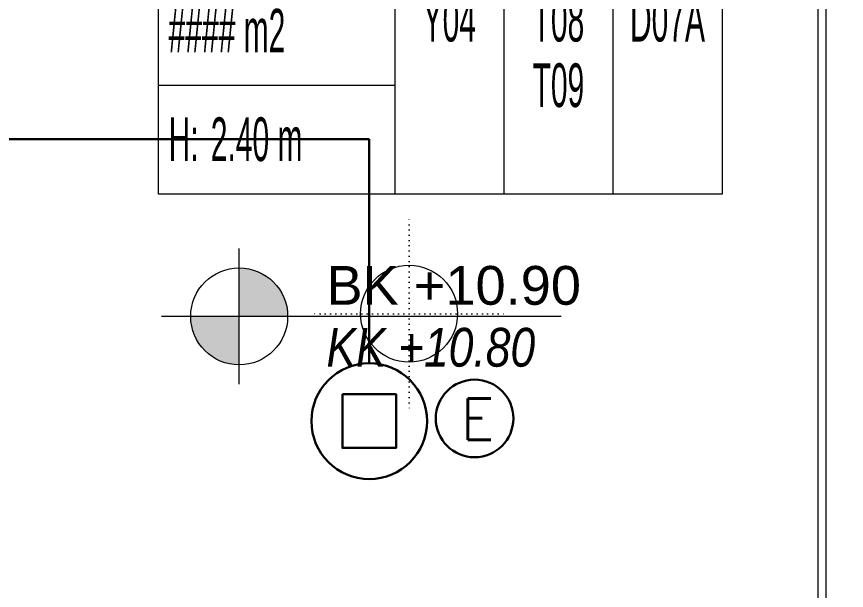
# Model space of a CAD drawing. Extents: x -2012 to 34975, y -1043 to 8321.
# Drawn here: x 24452.1 to 24666.1, y 3601.1 to 3749.1 of the extents above; entities that cross this region are included whole.
import ezdxf
from ezdxf.enums import TextEntityAlignment as Align

# ---------------------------------------------------------------- set-up
doc = ezdxf.new("R2010")
doc.units = 0
doc.header["$LTSCALE"] = 25
doc.linetypes.add('DOT2', pattern=[0.125, 0, -0.125])
doc.layers.get('0').update_dxf_attribs({"color": 9, "lineweight": 9})
for name, color, linetype, lineweight in [('00', 9, 'Continuous', 9), ('14', 9, 'Continuous', 9), ('21', 9, 'Continuous', 9), ('21_MAHAL', 9, 'Continuous', 9), ('E-60W PL DOWNLIGHT ARMATÜR (SIVAÜSTÜ)', 7, 'Continuous', 30), ('E-ACİL AYDINLATMA KİTİ', 7, 'Continuous', 30), ('E-KABLO', 7, 'Continuous', 30)]:
    doc.layers.add(name, color=color, linetype=linetype, lineweight=lineweight)
doc.styles.add('Arial', font='arial.ttf', dxfattribs={"height": 2.5})
doc.styles.add('E-YAZI', font='txttw.shx')
doc.styles.add('MuuM_TEXT-ITALIC', font='ARIALNI.TTF')
doc.styles.add('MuuM_TEXT-STANDART', font='ARIALN.TTF')

# ---------------------------------------------------------------- blocks, each defined once
blk = doc.blocks.new('0_elevationtarget-p-bk')
h = blk.add_hatch(color=254)
h.paths.add_polyline_path([(2.5, 0, 0.414214), (0, 2.5), (0, 0)])
h.paths.add_polyline_path([(0, 0), (-2.5, 0, 0.414214), (0, -2.5)])
blk.add_line((0, -3.5), (0, 3.5))
blk.add_lwpolyline([(16.605, 0), (-4, 0)])
blk.add_circle((0, 0), 2.5)
at = {"style": 'Arial'}
blk.add_attdef('BITMISKOT', text='', height=2, dxfattribs=at).set_placement((4.5, 0), align=Align.BOTTOM_LEFT)
at = {"style": 'MuuM_TEXT-ITALIC'}
blk.add_attdef('FINISHINGFLOORLEVEL', text='', height=2, dxfattribs=at).set_placement((4.5, -0.592), align=Align.TOP_LEFT)
blk = doc.blocks.new('0_roomno2')
blk.add_lwpolyline([(19.375, -10.5), (0, -10.5), (0, 0), (19.375, 0)], close=True)
for points in [[(0, -3), (19.375, -3)], [(8.125, -3), (8.125, -10.5)], [(11.875, -3), (11.875, -10.5)], [(15.625, -3), (15.625, -10.5)], [(0, -6.75), (8.125, -6.75)]]:
    blk.add_lwpolyline(points)
at = {"style": 'MuuM_TEXT-STANDART', "width": 0.6}
blk.add_text('H:', height=1.5, dxfattribs=at).set_placement((0.35, -8.608), align=Align.MIDDLE_LEFT)
at = {"style": 'Arial'}
blk.add_attdef('ODANO', (0, 1.17), '', height=2, dxfattribs=at)
blk.add_attdef('MEKANADI', text='', height=2, dxfattribs=at).set_placement((0.35, -3), align=Align.BOTTOM_LEFT)
at = {"style": 'MuuM_TEXT-STANDART', "width": 0.6}
for tag, p in [('YER01', (10, -4.5)), ('TAVAN01', (13.75, -4.5)), ('DUVAR01', (17.5, -4.5)), ('YER02', (10, -6.75)), ('TAVAN02', (13.75, -6.75)), ('DUVAR02', (17.5, -6.75)), ('YER03', (10, -9)), ('TAVAN03', (13.75, -9)), ('DUVAR03', (17.5, -9))]:
    blk.add_attdef(tag, text='', height=1.5, dxfattribs=at).set_placement(p, align=Align.MIDDLE_CENTER)
for tag, p in [('M2', (0.35, -4.875)), ('TEMIZTAVANYUKSEKLIGI', (1.8, -8.608))]:
    blk.add_attdef(tag, text='', height=1.5, dxfattribs=at).set_placement(p, align=Align.MIDDLE_LEFT)
blk = doc.blocks.new('ayd-ar-spot01-p')
at = {"linetype": 'DOT2', "ltscale": 0.4}
for q in [(0, 25), (-25, 0), (0, -25), (25, 0)]:
    blk.add_line((0, 0), q, dxfattribs=at)
at = {"linetype": 'ByBlock'}
blk.add_circle((0, 0), 12.5, dxfattribs=at)
blk = doc.blocks.new('100_60W PL DOWNLIGHT ARMATÜR (SIVAÜSTÜ)')
at = {"layer": 'E-60W PL DOWNLIGHT ARMATÜR (SIVAÜSTÜ)', "color": 3}
blk.add_lwpolyline([(-0.865, 0.865), (0.865, 0.865), (0.865, -0.865), (-0.865, -0.865)], close=True, dxfattribs=at)
at = {"layer": 'E-60W PL DOWNLIGHT ARMATÜR (SIVAÜSTÜ)', "color": 4}
blk.add_circle((0, 0), 1.865, dxfattribs=at)
blk = doc.blocks.new('100_ACİL AYDINLATMA KİTİ')
at = {"layer": 'E-ACİL AYDINLATMA KİTİ', "color": 3}
blk.add_circle((0, 0), 1.251, dxfattribs=at)
at = {"layer": 'E-ACİL AYDINLATMA KİTİ', "color": 3, "style": 'E-YAZI'}
blk.add_text('E', height=1.34, dxfattribs=at).set_placement((-0.448, -0.694))

msp = doc.modelspace()

# ---------------------------------------------------------------- linework, layer by layer
at = {"layer": '00'}
msp.add_lwpolyline([(24645.84, 3457.5), (24645.84, 3472.5), (24660.84, 3472.5), (24660.84, 3812.5), (24675.84, 3812.5), (24675.84, 3192.5), (24660.84, 3192.5), (24660.84, 3457.5)], close=True, dxfattribs=at)
at = {"layer": '14'}
msp.add_lwpolyline([(24658.84, 3194.5), (24658.84, 3455.5), (24643.84, 3455.5), (24643.84, 3474.5), (24658.84, 3474.5), (24658.84, 3810.5), (24593.84, 3810.5), (24593.84, 3870.5), (24447.84, 3870.5), (24447.84, 3850.5), (24428.84, 3850.5), (24428.84, 3870.5), (24397.84, 3870.5), (24397.84, 3850.5), (23847.84, 3850.5)], dxfattribs=at)
at = {"layer": 'E-KABLO', "color": 6}
for p in [(24339.34, 3717.5), (24543.08, 3659.71)]:
    msp.add_line(p, (24543.08, 3717.5), dxfattribs=at)

# ---------------------------------------------------------------- block references
at = {"linetype": 'ByBlock'}
msp.add_blockref('ayd-ar-spot01-p', (24553.34, 3672.5), dxfattribs=at)
at = {"layer": '21', "xscale": 5, "yscale": 5, "zscale": 5}
msp.add_blockref('0_elevationtarget-p-bk', (24509.53, 3671.81), dxfattribs=at).add_auto_attribs({'BITMISKOT': 'BK +10.90', 'FINISHINGFLOORLEVEL': 'KK +10.80'})
at = {"layer": '21_MAHAL'}
ref = msp.add_blockref('0_roomno2', (24488.71, 3782.06), dxfattribs=dict(at, xscale=7.5, yscale=7.5, zscale=7.5))
ref.add_attrib('ODANO', 'VW-M2-05', (24488.71, 3790.83), dxfattribs={"layer": '0', "height": 15, "style": 'Arial'})
ref.add_attrib('MEKANADI', 'YAN. GÜV. H.', dxfattribs={"layer": '0', "height": 15, "style": 'Arial'}).set_placement((24491.34, 3759.56), align=Align.BOTTOM_LEFT)
ref.add_attrib('M2', '#### m2', dxfattribs={"layer": '0', "height": 11.25, "style": 'MuuM_TEXT-STANDART', "width": 0.6}).set_placement((24491.34, 3745.49), align=Align.MIDDLE_LEFT)
ref.add_attrib('TEMIZTAVANYUKSEKLIGI', '2.40 m', dxfattribs={"layer": '0', "height": 11.25, "style": 'MuuM_TEXT-STANDART', "width": 0.6}).set_placement((24502.21, 3717.5), align=Align.MIDDLE_LEFT)
ref.add_attrib('YER01', 'Y04', dxfattribs={"layer": '0', "height": 11.25, "style": 'MuuM_TEXT-STANDART', "width": 0.6}).set_placement((24563.71, 3748.31), align=Align.MIDDLE_CENTER)
ref.add_attrib('TAVAN01', 'T08', dxfattribs={"layer": '0', "height": 11.25, "style": 'MuuM_TEXT-STANDART', "width": 0.6}).set_placement((24591.84, 3748.31), align=Align.MIDDLE_CENTER)
ref.add_attrib('DUVAR01', 'D07A', dxfattribs={"layer": '0', "height": 11.25, "style": 'MuuM_TEXT-STANDART', "width": 0.6}).set_placement((24619.96, 3748.31), align=Align.MIDDLE_CENTER)
ref.add_attrib('TAVAN02', 'T09', dxfattribs={"layer": '0', "height": 11.25, "style": 'MuuM_TEXT-STANDART', "width": 0.6}).set_placement((24591.84, 3731.43), align=Align.MIDDLE_CENTER)
at = {"layer": 'E-60W PL DOWNLIGHT ARMATÜR (SIVAÜSTÜ)', "xscale": 8, "yscale": 8, "zscale": 8}
msp.add_blockref('100_60W PL DOWNLIGHT ARMATÜR (SIVAÜSTÜ)', (24543.08, 3644.79), dxfattribs=at)
at = {"layer": 'E-ACİL AYDINLATMA KİTİ', "xscale": 8, "yscale": 8, "zscale": 8}
msp.add_blockref('100_ACİL AYDINLATMA KİTİ', (24570.22, 3645.49), dxfattribs=at)

doc.saveas('drawing.dxf')
